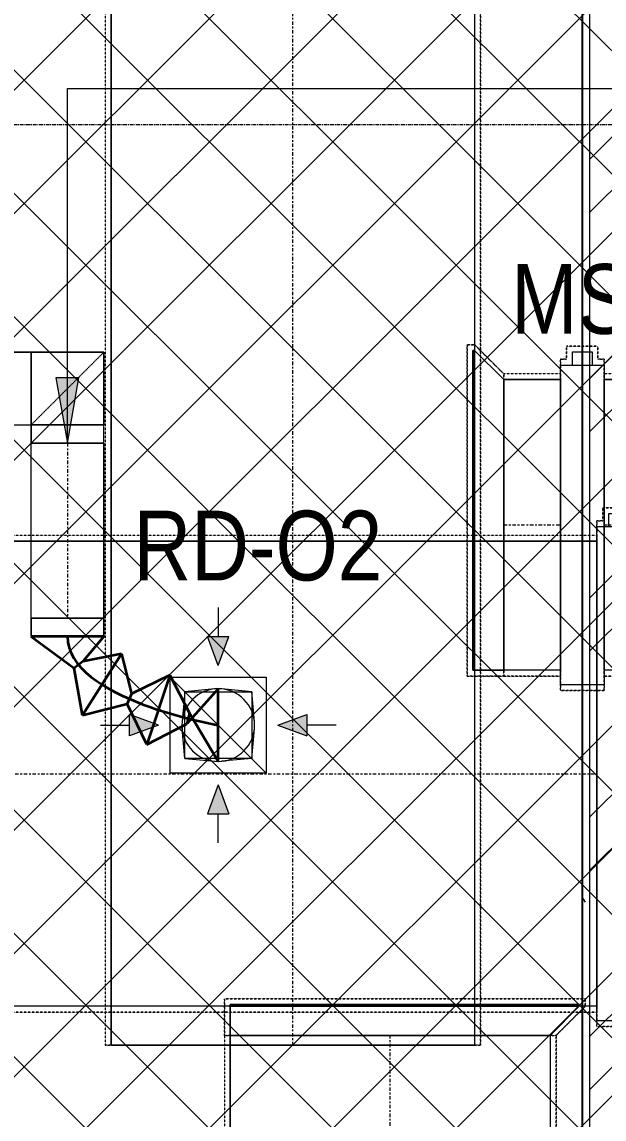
# Model space of a CAD drawing. Header units: inches. Extents: x -83664 to 20107, y -47222 to 19398.
# Drawn here: x -44974 to -42972, y -22184 to -18410 of the extents above; entities that cross this region are included whole.
import ezdxf

# ---------------------------------------------------------------- set-up
doc = ezdxf.new("R2010")
doc.units = ezdxf.units.IN
doc.header["$MEASUREMENT"] = 0
for name, pattern in [('Center', [29.999999, 12, -6, 6, -6]), ('Grid Line', [22.225, 12.7, -3.175, 3.175, -3.175]), ('Hidden 0_50', [1.0584, 0.5292, -0.5292]), ('Hidden 1_5', [2.2, 1.5, -0.7])]:
    doc.linetypes.add(name, pattern=pattern)
for name, color, linetype, lineweight in [('A-DETL-GENF', 7, 'Continuous', 9), ('A-WALL', 7, 'Continuous', 9), ('A-WALL-PATT', 7, 'Continuous', 25), ('G-ANNO-TEXT', 7, 'Continuous', 9), ('M-HVAC-CDFF', 7, 'Continuous', 9), ('M-HVAC-DUCT-ANNO', 7, 'Continuous', 9), ('M-HVAC-DUCT-CNTR', 7, 'Center', 9), ('M-HVAC-DUCT-IDEN', 7, 'Continuous', 18), ('S-GRID', 7, 'Continuous', 9)]:
    doc.layers.add(name, color=color, linetype=linetype, lineweight=lineweight)
doc.layers.add('M-HVAC-DUCT', color=7, linetype='Continuous', lineweight=9, true_color=0xffe97f)
doc.layers.add('M-HVAC-DUCT-PATT', color=7, linetype='Continuous', lineweight=35, true_color=0x007f00)
doc.styles.add('Arial Narrow_21', font='ARIALN.TTF', dxfattribs={"height": 240})

# ---------------------------------------------------------------- blocks, each defined once
blk = doc.blocks.new('M_Rec Tap - Beveled - Standard-7692150-FIRST FLOOR AC CONDITIONING LAYOUT - PART A')
at = {"layer": 'M-HVAC-DUCT', "color": 30, "true_color": 0xff7f00}
for p, q in [((100, 500), (-6.096, 500)), ((-6.096, 500), (100, 500)), ((-6.096, 500), (-6.096, -600)), ((-6.096, -600), (-6.096, 500)), ((100, 500), (100, -500)), ((100, -500), (100, 500)), ((0, -600), (100, -500)), ((0, -600), (100, -500)), ((-6.096, -600), (0, -600)), ((0, -600), (-6.096, -600))]:
    blk.add_line(p, q, dxfattribs=at)
blk = doc.blocks.new('GCE-AT-Return Air Rectangular Diffuser - 230x230-V40-FIRST FLOOR AC CONDITIONING LAYOUT - PART A')
at = {"layer": 'A-DETL-GENF', "true_color": 0xff00ff}
for points in [[(0, 205), (36.4, 305), (-36.4, 305)], [(-305, -36.4), (-205, 0), (-305, 36.4)], [(305, -36.4), (305, 36.4), (205, 0)], [(36.4, -305), (0, -205), (-36.4, -305)]]:
    blk.add_hatch(color=6, dxfattribs=at).paths.add_polyline_path(points)
at = {"layer": 'A-DETL-GENF', "color": 6, "true_color": 0xff00ff}
for p, q in [((0, 405), (0, 305)), ((0, 205), (-36.4, 305)), ((-36.4, 305), (36.4, 305)), ((0, 205), (36.4, 305)), ((-165, 165), (165, 165)), ((-165, -165), (-165, 165)), ((-165, 165), (165, -165)), ((165, 165), (165, -165)), ((-205, 0), (-305, 36.4)), ((-305, -36.4), (-305, 36.4)), ((205, 0), (305, 36.4)), ((305, 36.4), (305, -36.4)), ((405, 0), (305, 0)), ((-405, 0), (-305, 0)), ((-205, 0), (-305, -36.4)), ((205, 0), (305, -36.4)), ((165, -165), (-165, -165)), ((0, -205), (-36.4, -305)), ((0, -205), (36.4, -305)), ((-36.4, -305), (36.4, -305)), ((0, -405), (0, -305))]:
    blk.add_line(p, q, dxfattribs=at)
blk = doc.blocks.new('TEMW-ME-DMP-Motorised Fire Damper - MSFD-8296304-FIRST FLOOR AC CONDITIONING LAYOUT - PART A')
at = {"layer": 'M-HVAC-DUCT', "color": 30, "true_color": 0xff7f00}
for p, q in [((-33.75, 595), (-33.75, 550)), ((33.75, 595), (-33.75, 595)), ((33.75, 550), (33.75, 595)), ((75, 550), (-75, 550)), ((-75, 550), (-75, -550)), ((75, -550), (75, 550)), ((-75, -550), (75, -550))]:
    blk.add_line(p, q, dxfattribs=at)
blk = doc.blocks.new('TEMW-ME-DMP-Motorised Fire Damper - MSFD-V117-FIRST FLOOR AC CONDITIONING LAYOUT - PART A')
at = {"layer": 'M-HVAC-DUCT', "color": 30, "true_color": 0xff7f00}
for p, q in [((-33.75, 895), (-33.75, 850)), ((33.75, 895), (-33.75, 895)), ((33.75, 850), (33.75, 895)), ((75, 850), (-75, 850)), ((-75, 850), (-75, -850)), ((75, -850), (75, 850)), ((-75, -850), (75, -850))]:
    blk.add_line(p, q, dxfattribs=at)
blk = doc.blocks.new('M_Rec Elbow - Radius - 0_75W-V156-FIRST FLOOR AC CONDITIONING LAYOUT - PART A')
at = {"layer": 'M-HVAC-DUCT', "color": 6, "true_color": 0xff00ff}
for p, q in [((106451.9, 78825.5), (106451.9, 78575.5)), ((106451.9, 78575.5), (106451.9, 78825.5)), ((106514.4, 78825.5), (106451.9, 78825.5)), ((106451.9, 78825.5), (106764.4, 78825.5)), ((106514.4, 78825.5), (106764.4, 78825.5)), ((106514.4, 78575.5), (106514.4, 78825.5)), ((106764.4, 78575.5), (106764.4, 78825.5)), ((106764.4, 78825.5), (106764.4, 78575.5)), ((106451.9, 78575.5), (106514.4, 78575.5)), ((106451.9, 78575.5), (106764.4, 78575.5)), ((106764.4, 78575.5), (106514.4, 78575.5))]:
    blk.add_line(p, q, dxfattribs=at)
blk = doc.blocks.new('M_Rec Elbow - Radius - 0_75W-V157-FIRST FLOOR AC CONDITIONING LAYOUT - PART A')
at = {"layer": 'M-HVAC-DUCT', "color": 6, "true_color": 0xff00ff}
for p, q in [((106764.4, 78825.5), (106514.4, 78825.5)), ((106514.4, 78825.5), (106514.4, 78575.5)), ((106514.4, 78513), (106514.4, 78825.5)), ((106764.4, 78575.5), (106764.4, 78825.5)), ((106764.4, 78513), (106764.4, 78825.5)), ((106764.4, 78575.5), (106514.4, 78575.5)), ((106514.4, 78575.5), (106764.4, 78575.5)), ((106514.4, 78575.5), (106514.4, 78513)), ((106764.4, 78513), (106764.4, 78575.5)), ((106514.4, 78513), (106764.4, 78513)), ((106764.4, 78513), (106514.4, 78513))]:
    blk.add_line(p, q, dxfattribs=at)
blk = doc.blocks.new('M_Rec to Rnd Transition - Angle - 60 Degree-V126-FIRST FLOOR AC CONDITIONING LAYOUT - PART A')
at = {"layer": 'M-HVAC-DUCT', "color": 6, "true_color": 0xff00ff}
for p, q in [((0, 125), (62.5, 125)), ((62.5, 125), (0, 125)), ((0, 125), (0, -125)), ((0, -125), (0, 125)), ((62.5, 0), (62.5, 125)), ((62.5, 0), (62.5, 125)), ((62.5, -125), (62.5, 0)), ((62.5, -125), (62.5, 0)), ((0, -125), (62.5, -125)), ((62.5, -125), (0, -125))]:
    blk.add_line(p, q, dxfattribs=at)
blk = doc.blocks.new('M_Rectangular to Round Transition - Angle - 45 Degree-7699471-FIRST FLOOR AC CONDITIONING LAYOUT - PART A')
at = {"layer": 'M-HVAC-DUCT', "color": 6, "true_color": 0xff00ff}
for p, q in [((126044.4, 70478.8), (126034.9, 70375.2)), ((126148, 70488.3), (126044.4, 70478.8)), ((126044.4, 70478.8), (126274.4, 70478.8)), ((126044.4, 70248.8), (126044.4, 70478.8)), ((126274.4, 70478.8), (126170.7, 70488.3)), ((126283.8, 70375.2), (126274.4, 70478.8)), ((126274.4, 70478.8), (126274.4, 70248.8)), ((126044.4, 70248.8), (126034.9, 70352.4)), ((126274.4, 70248.8), (126283.8, 70352.4)), ((126044.4, 70248.8), (126148, 70239.3)), ((126274.4, 70248.8), (126044.4, 70248.8)), ((126274.4, 70248.8), (126170.7, 70239.3))]:
    blk.add_line(p, q, dxfattribs=at)
for start, end in [(90, 180), (0, 90), (180, 270), (270, 0)]:
    blk.add_arc((126159.4, 70363.8), 125, start, end, dxfattribs=at)
blk = doc.blocks.new('M_Rec Tap - Beveled - Standard-9366282-FIRST FLOOR AC CONDITIONING LAYOUT - PART A')
at = {"layer": 'M-HVAC-DUCT', "color": 30, "true_color": 0xff7f00}
for p, q in [((100, 550), (-6.096, 550)), ((-6.096, 550), (100, 550)), ((-6.096, 550), (-6.096, -650)), ((-6.096, -650), (-6.096, 550)), ((100, 550), (100, -550)), ((100, -550), (100, 550)), ((0, -650), (100, -550)), ((0, -650), (100, -550)), ((-6.096, -650), (0, -650)), ((0, -650), (-6.096, -650))]:
    blk.add_line(p, q, dxfattribs=at)
blk = doc.blocks.new('TEMW-SMBZ-HO-BM-HVAC-00002_rvt-1-FIRST FLOOR AC CONDITIONING LAYOUT - PART A')
at = {"layer": 'M-HVAC-DUCT', "color": 30, "linetype": 'Hidden 0_50', "true_color": 0xff7f00}
for p, q in [((106769.4, 85950.6), (106769.4, 76441.7)), ((106769.4, 85950.6), (106769.4, 76441.7)), ((108059.4, 76441.7), (108059.4, 85950.6)), ((108059.4, 85950.6), (108059.4, 76441.7)), ((108013.3, 77711.7), (108013.3, 78851.7)), ((108013.3, 78851.7), (108039.4, 78851.7)), ((108039.4, 78851.7), (108013.3, 78851.7)), ((108013.3, 78851.7), (108013.3, 77711.7)), ((108039.4, 78851.7), (108139.4, 78751.7)), ((108139.4, 78751.7), (108039.4, 78851.7)), ((108463.1, 78846.7), (108355.6, 78846.7)), ((108355.6, 78846.7), (108355.6, 78801.7)), ((108355.6, 78801.7), (108355.6, 78846.7)), ((108355.6, 78846.7), (108463.1, 78846.7)), ((108463.1, 78801.7), (108463.1, 78846.7)), ((108463.1, 78846.7), (108463.1, 78801.7)), ((108355.6, 78801.7), (108334.4, 78801.7)), ((108334.4, 78801.7), (108334.4, 77661.7)), ((108334.4, 77661.7), (108334.4, 78801.7)), ((108334.4, 78801.7), (108355.6, 78801.7)), ((108484.4, 78801.7), (108463.1, 78801.7)), ((108463.1, 78801.7), (108484.4, 78801.7)), ((108484.4, 77661.7), (108484.4, 78801.7)), ((108484.4, 78801.7), (108484.4, 77661.7)), ((108139.4, 77711.7), (108139.4, 78751.7)), ((108139.4, 78751.7), (108139.4, 77711.7)), ((108334.4, 78751.7), (108139.4, 78751.7)), ((108334.4, 78751.7), (108139.4, 78751.7)), ((108139.4, 78751.7), (108139.4, 77711.7)), ((108139.4, 77711.7), (108139.4, 78751.7)), ((108334.4, 77711.7), (108334.4, 78751.7)), ((108334.4, 78751.7), (108334.4, 77711.7)), ((108484.4, 77711.7), (108484.4, 78751.7)), ((108484.4, 78751.7), (108484.4, 77711.7)), ((108619.4, 78751.7), (108484.4, 78751.7)), ((108619.4, 78751.7), (108484.4, 78751.7)), ((108588.1, 78290.8), (108480.6, 78290.8)), ((108480.6, 78290.8), (108480.6, 78245.8)), ((108480.6, 78245.8), (108480.6, 78290.8)), ((108480.6, 78290.8), (108588.1, 78290.8)), ((108480.6, 78245.8), (108459.4, 78245.8)), ((108459.4, 78245.8), (108459.4, 76505.8)), ((108459.4, 76505.8), (108459.4, 78245.8)), ((108459.4, 78245.8), (108480.6, 78245.8)), ((108459.4, 78195.8), (105859.4, 78195.8)), ((108459.4, 78195.8), (105859.4, 78195.8)), ((108459.4, 76555.8), (108459.4, 78195.8)), ((108459.4, 78195.8), (108459.4, 76555.8)), ((108139.4, 77711.7), (108013.3, 77711.7)), ((108013.3, 77711.7), (108139.4, 77711.7)), ((108139.4, 77711.7), (108334.4, 77711.7)), ((108334.4, 77711.7), (108139.4, 77711.7)), ((108484.4, 77711.7), (108619.4, 77711.7)), ((108619.4, 77711.7), (108484.4, 77711.7)), ((108334.4, 77661.7), (108484.4, 77661.7)), ((108484.4, 77661.7), (108334.4, 77661.7)), ((107179.4, 76475.8), (107179.4, 76601.9)), ((107179.4, 76601.9), (108419.4, 76601.9)), ((108419.4, 76601.9), (107179.4, 76601.9)), ((107179.4, 76601.9), (107179.4, 76475.8)), ((108419.4, 76575.8), (108319.4, 76475.8)), ((108319.4, 76475.8), (108419.4, 76575.8)), ((108419.4, 76601.9), (108419.4, 76575.8)), ((108419.4, 76575.8), (108419.4, 76601.9)), ((105859.4, 76555.8), (108459.4, 76555.8)), ((108459.4, 76555.8), (105859.4, 76555.8)), ((108459.4, 76505.8), (108609.4, 76505.8)), ((108609.4, 76505.8), (108459.4, 76505.8)), ((108319.4, 76475.8), (107179.4, 76475.8)), ((107179.4, 76475.8), (108319.4, 76475.8)), ((107179.4, 76475.8), (107179.4, 75384.8)), ((107179.4, 76475.8), (107179.4, 75384.8)), ((108319.4, 76475.8), (107179.4, 76475.8)), ((107179.4, 76475.8), (108319.4, 76475.8)), ((108319.4, 75384.8), (108319.4, 76475.8)), ((108319.4, 76475.8), (108319.4, 75384.8)), ((108059.4, 76441.7), (106769.4, 76441.7)), ((106769.4, 76441.7), (108059.4, 76441.7))]:
    blk.add_line(p, q, dxfattribs=at)
at = {"layer": 'M-HVAC-DUCT', "color": 30, "true_color": 0xff7f00}
for p, q in [((106789.4, 76441.7), (106789.4, 85950.6)), ((106789.4, 85950.6), (106789.4, 76441.7)), ((108039.4, 85950.6), (108039.4, 76441.7)), ((108039.4, 85950.6), (108039.4, 76441.7)), ((108033.3, 78831.7), (108039.4, 78831.7)), ((108033.3, 77731.7), (108033.3, 78831.7)), ((108033.3, 78831.7), (108033.3, 77731.7)), ((108039.4, 78831.7), (108033.3, 78831.7)), ((108039.4, 77731.7), (108039.4, 78831.7)), ((108039.4, 78831.7), (108039.4, 77731.7)), ((108139.4, 78731.7), (108139.4, 77731.7)), ((108139.4, 77731.7), (108139.4, 78731.7)), ((108139.4, 78731.7), (108334.4, 78731.7)), ((108334.4, 78731.7), (108139.4, 78731.7)), ((108334.4, 78731.7), (108334.4, 77731.7)), ((108334.4, 77731.7), (108334.4, 78731.7)), ((108484.4, 78731.7), (108484.4, 77731.7)), ((108484.4, 77731.7), (108484.4, 78731.7)), ((108484.4, 78731.7), (108619.4, 78731.7)), ((108619.4, 78731.7), (108484.4, 78731.7)), ((105859.4, 78175.8), (108459.4, 78175.8)), ((108459.4, 78175.8), (105859.4, 78175.8)), ((108459.4, 78175.8), (108459.4, 76575.8)), ((108459.4, 76575.8), (108459.4, 78175.8)), ((108039.4, 77731.7), (108033.3, 77731.7)), ((108033.3, 77731.7), (108039.4, 77731.7)), ((108334.4, 77731.7), (108139.4, 77731.7)), ((108334.4, 77731.7), (108139.4, 77731.7)), ((108619.4, 77731.7), (108484.4, 77731.7)), ((108619.4, 77731.7), (108484.4, 77731.7)), ((108459.4, 76575.8), (105859.4, 76575.8)), ((108459.4, 76575.8), (105859.4, 76575.8)), ((107199.4, 76575.8), (107199.4, 76581.9)), ((107199.4, 76581.9), (107199.4, 76575.8)), ((107199.4, 76581.9), (108399.4, 76581.9)), ((108399.4, 76581.9), (107199.4, 76581.9)), ((107199.4, 76575.8), (108399.4, 76575.8)), ((108399.4, 76575.8), (107199.4, 76575.8)), ((108399.4, 76581.9), (108399.4, 76575.8)), ((108399.4, 76575.8), (108399.4, 76581.9)), ((107199.4, 76475.8), (108299.4, 76475.8)), ((108299.4, 76475.8), (107199.4, 76475.8)), ((107199.4, 75384.8), (107199.4, 76475.8)), ((107199.4, 76475.8), (107199.4, 75384.8)), ((108299.4, 76475.8), (108299.4, 75384.8)), ((108299.4, 76475.8), (108299.4, 75384.8)), ((106789.4, 76441.7), (108039.4, 76441.7)), ((108039.4, 76441.7), (106789.4, 76441.7))]:
    blk.add_line(p, q, dxfattribs=at)
at = {"layer": 'M-HVAC-DUCT', "color": 6, "true_color": 0xff00ff}
for p, q in [((106764.4, 78513), (106514.4, 78513)), ((106514.4, 78513), (106764.4, 78513)), ((106514.4, 77910.5), (106514.4, 78513)), ((106514.4, 77910.5), (106514.4, 78513)), ((106764.4, 78513), (106764.4, 77910.5)), ((106764.4, 77910.5), (106764.4, 78513)), ((106764.4, 77910.5), (106514.4, 77910.5)), ((106514.4, 77910.5), (106764.4, 77910.5))]:
    blk.add_line(p, q, dxfattribs=at)
at = {"layer": 'M-HVAC-DUCT-ANNO', "color": 6, "linetype": 'Hidden 1_5', "true_color": 0xff00ff}
for p, q in [((106514.4, 78825.5), (106514.4, 78575.5)), ((106764.4, 78825.5), (106514.4, 78825.5)), ((106764.4, 78825.5), (106514.4, 78575.5)), ((106764.4, 78575.5), (106764.4, 78825.5)), ((106514.4, 78575.5), (106764.4, 78575.5))]:
    blk.add_line(p, q, dxfattribs=at)
at = {"layer": 'M-HVAC-DUCT-CNTR', "color": 30, "true_color": 0xff7f00}
for p, q in [((107414.4, 76441.7), (107414.4, 85950.6)), ((108139.4, 78231.7), (108334.4, 78231.7)), ((108484.4, 78231.7), (108619.4, 78231.7)), ((105859.4, 77375.8), (108459.4, 77375.8)), ((107749.4, 75384.8), (107749.4, 76475.8))]:
    blk.add_line(p, q, dxfattribs=at)
at = {"layer": 'M-HVAC-DUCT-CNTR', "color": 6, "true_color": 0xff00ff}
blk.add_line((106639.4, 78513), (106639.4, 77910.5), dxfattribs=at)
at = {"layer": 'M-HVAC-DUCT-CNTR', "color": 6, "linetype": 'Continuous', "lineweight": 35, "true_color": 0xff00ff}
blk.add_open_spline([(106639.4, 77848), (106639.4, 77631.7), (107158, 77543), (107158, 77543)], degree=3, dxfattribs=at)
at = {"layer": 'M-HVAC-DUCT-PATT', "color": 6, "true_color": 0xff00ff}
for p, q in [((106514.4, 77848), (106662.9, 77738.9)), ((106764.4, 77848), (106514.4, 77848)), ((106764.4, 77848), (106514.4, 77848)), ((106764.4, 77848), (106691.9, 77762.4)), ((106825.2, 77787.9), (106691.4, 77576.7)), ((106825.2, 77787.9), (106691.4, 77576.7)), ((106825.2, 77787.9), (106691.9, 77762.4)), ((106825.2, 77787.9), (106860, 77650.2)), ((106691.9, 77762.4), (106662.9, 77738.9)), ((106691.4, 77576.7), (106662.9, 77738.9)), ((106991.1, 77714.3), (106860, 77650.2)), ((106991.1, 77714.3), (106913, 77476.8)), ((106991.1, 77714.3), (106913, 77476.8)), ((106991.1, 77714.3), (107058.7, 77584)), ((107158, 77668), (107049.5, 77547.8)), ((107158, 77418), (107158, 77668)), ((106860, 77650.2), (106845.1, 77616.1)), ((106691.4, 77576.7), (106845.1, 77616.1)), ((106913, 77476.8), (106845.1, 77616.1)), ((107058.7, 77584), (107049.5, 77547.8)), ((107158, 77418), (107058.7, 77584)), ((106913, 77476.8), (107049.5, 77547.8))]:
    blk.add_line(p, q, dxfattribs=at)
at = {"layer": 'M-HVAC-CDFF', "color": 6, "linetype": 'Hidden 0_50', "lineweight": 9, "true_color": 0xff00ff}
blk.add_blockref('GCE-AT-Return Air Rectangular Diffuser - 230x230-V40-FIRST FLOOR AC CONDITIONING LAYOUT - PART A', (107158, 77543), dxfattribs=at)
at = {"layer": 'M-HVAC-DUCT', "color": 6, "linetype": 'Hidden 0_50', "lineweight": 9, "true_color": 0xff00ff}
for name, p in [('M_Rec Elbow - Radius - 0_75W-V156-FIRST FLOOR AC CONDITIONING LAYOUT - PART A', (0, 0)), ('M_Rec Elbow - Radius - 0_75W-V157-FIRST FLOOR AC CONDITIONING LAYOUT - PART A', (0, 0)), ('M_Rectangular to Round Transition - Angle - 45 Degree-7699471-FIRST FLOOR AC CONDITIONING LAYOUT - PART A', (-19001.4, 7179.2))]:
    blk.add_blockref(name, p, dxfattribs=at)
at = {"layer": 'M-HVAC-DUCT', "color": 6, "linetype": 'Hidden 0_50', "lineweight": 9, "true_color": 0xff00ff, "extrusion": (0, 0, -1)}
for name, p, rotation in [('M_Rec Tap - Beveled - Standard-7692150-FIRST FLOOR AC CONDITIONING LAYOUT - PART A', (-108039.4, 78231.7), 180), ('M_Rec Tap - Beveled - Standard-9366282-FIRST FLOOR AC CONDITIONING LAYOUT - PART A', (-107749.4, 76575.8), 270)]:
    blk.add_blockref(name, p, dxfattribs=dict(at, rotation=rotation))
for name, p in [('TEMW-ME-DMP-Motorised Fire Damper - MSFD-8296304-FIRST FLOOR AC CONDITIONING LAYOUT - PART A', (-108409.4, 78231.7)), ('TEMW-ME-DMP-Motorised Fire Damper - MSFD-V117-FIRST FLOOR AC CONDITIONING LAYOUT - PART A', (-108534.4, 77375.8))]:
    blk.add_blockref(name, p, dxfattribs=at)
at = {"layer": 'M-HVAC-DUCT', "color": 6, "linetype": 'Hidden 0_50', "lineweight": 9, "true_color": 0xff00ff, "rotation": 270}
blk.add_blockref('M_Rec to Rnd Transition - Angle - 60 Degree-V126-FIRST FLOOR AC CONDITIONING LAYOUT - PART A', (106639.4, 77910.5), dxfattribs=at)
blk = doc.blocks.new('TEMW-SMBZ-HO-BM-HVAC-00002_rvt-2-FIRST FLOOR AC CONDITIONING LAYOUT - PART A')
at = {"layer": 'M-HVAC-DUCT', "color": 30, "linetype": 'Hidden 0_50', "true_color": 0xff7f00}
for p, q in [((106769.4, 85950.6), (106769.4, 76441.7)), ((106769.4, 85950.6), (106769.4, 76441.7)), ((108059.4, 76441.7), (108059.4, 85950.6)), ((108059.4, 85950.6), (108059.4, 76441.7)), ((108013.3, 77711.7), (108013.3, 78851.7)), ((108013.3, 78851.7), (108039.4, 78851.7)), ((108039.4, 78851.7), (108013.3, 78851.7)), ((108013.3, 78851.7), (108013.3, 77711.7)), ((108039.4, 78851.7), (108139.4, 78751.7)), ((108139.4, 78751.7), (108039.4, 78851.7)), ((108463.1, 78846.7), (108355.6, 78846.7)), ((108355.6, 78846.7), (108355.6, 78801.7)), ((108355.6, 78801.7), (108355.6, 78846.7)), ((108355.6, 78846.7), (108463.1, 78846.7)), ((108463.1, 78801.7), (108463.1, 78846.7)), ((108463.1, 78846.7), (108463.1, 78801.7)), ((108355.6, 78801.7), (108334.4, 78801.7)), ((108334.4, 78801.7), (108334.4, 77661.7)), ((108334.4, 77661.7), (108334.4, 78801.7)), ((108334.4, 78801.7), (108355.6, 78801.7)), ((108484.4, 78801.7), (108463.1, 78801.7)), ((108463.1, 78801.7), (108484.4, 78801.7)), ((108484.4, 77661.7), (108484.4, 78801.7)), ((108484.4, 78801.7), (108484.4, 77661.7)), ((108139.4, 77711.7), (108139.4, 78751.7)), ((108139.4, 78751.7), (108139.4, 77711.7)), ((108334.4, 78751.7), (108139.4, 78751.7)), ((108334.4, 78751.7), (108139.4, 78751.7)), ((108139.4, 78751.7), (108139.4, 77711.7)), ((108139.4, 77711.7), (108139.4, 78751.7)), ((108334.4, 77711.7), (108334.4, 78751.7)), ((108334.4, 78751.7), (108334.4, 77711.7)), ((108484.4, 77711.7), (108484.4, 78751.7)), ((108484.4, 78751.7), (108484.4, 77711.7)), ((108619.4, 78751.7), (108484.4, 78751.7)), ((108619.4, 78751.7), (108484.4, 78751.7)), ((108588.1, 78290.8), (108480.6, 78290.8)), ((108480.6, 78290.8), (108480.6, 78245.8)), ((108480.6, 78245.8), (108480.6, 78290.8)), ((108480.6, 78290.8), (108588.1, 78290.8)), ((108480.6, 78245.8), (108459.4, 78245.8)), ((108459.4, 78245.8), (108459.4, 76505.8)), ((108459.4, 76505.8), (108459.4, 78245.8)), ((108459.4, 78245.8), (108480.6, 78245.8)), ((108459.4, 78195.8), (105859.4, 78195.8)), ((108459.4, 78195.8), (105859.4, 78195.8)), ((108459.4, 76555.8), (108459.4, 78195.8)), ((108459.4, 78195.8), (108459.4, 76555.8)), ((108139.4, 77711.7), (108013.3, 77711.7)), ((108013.3, 77711.7), (108139.4, 77711.7)), ((108139.4, 77711.7), (108334.4, 77711.7)), ((108334.4, 77711.7), (108139.4, 77711.7)), ((108484.4, 77711.7), (108619.4, 77711.7)), ((108619.4, 77711.7), (108484.4, 77711.7)), ((108334.4, 77661.7), (108484.4, 77661.7)), ((108484.4, 77661.7), (108334.4, 77661.7)), ((107179.4, 76475.8), (107179.4, 76601.9)), ((107179.4, 76601.9), (108419.4, 76601.9)), ((108419.4, 76601.9), (107179.4, 76601.9)), ((107179.4, 76601.9), (107179.4, 76475.8)), ((108419.4, 76575.8), (108319.4, 76475.8)), ((108319.4, 76475.8), (108419.4, 76575.8)), ((108419.4, 76601.9), (108419.4, 76575.8)), ((108419.4, 76575.8), (108419.4, 76601.9)), ((105859.4, 76555.8), (108459.4, 76555.8)), ((108459.4, 76555.8), (105859.4, 76555.8)), ((108459.4, 76505.8), (108609.4, 76505.8)), ((108609.4, 76505.8), (108459.4, 76505.8)), ((108319.4, 76475.8), (107179.4, 76475.8)), ((107179.4, 76475.8), (108319.4, 76475.8)), ((107179.4, 76475.8), (107179.4, 75384.8)), ((107179.4, 76475.8), (107179.4, 75384.8)), ((108319.4, 76475.8), (107179.4, 76475.8)), ((107179.4, 76475.8), (108319.4, 76475.8)), ((108319.4, 75384.8), (108319.4, 76475.8)), ((108319.4, 76475.8), (108319.4, 75384.8)), ((108059.4, 76441.7), (106769.4, 76441.7)), ((106769.4, 76441.7), (108059.4, 76441.7))]:
    blk.add_line(p, q, dxfattribs=at)
at = {"layer": 'M-HVAC-DUCT', "color": 30, "true_color": 0xff7f00}
for p, q in [((106789.4, 76441.7), (106789.4, 85950.6)), ((106789.4, 85950.6), (106789.4, 76441.7)), ((108039.4, 85950.6), (108039.4, 76441.7)), ((108039.4, 85950.6), (108039.4, 76441.7)), ((108033.3, 78831.7), (108039.4, 78831.7)), ((108033.3, 77731.7), (108033.3, 78831.7)), ((108033.3, 78831.7), (108033.3, 77731.7)), ((108039.4, 78831.7), (108033.3, 78831.7)), ((108039.4, 77731.7), (108039.4, 78831.7)), ((108039.4, 78831.7), (108039.4, 77731.7)), ((108139.4, 78731.7), (108139.4, 77731.7)), ((108139.4, 77731.7), (108139.4, 78731.7)), ((108139.4, 78731.7), (108334.4, 78731.7)), ((108334.4, 78731.7), (108139.4, 78731.7)), ((108334.4, 78731.7), (108334.4, 77731.7)), ((108334.4, 77731.7), (108334.4, 78731.7)), ((108484.4, 78731.7), (108484.4, 77731.7)), ((108484.4, 77731.7), (108484.4, 78731.7)), ((108484.4, 78731.7), (108619.4, 78731.7)), ((108619.4, 78731.7), (108484.4, 78731.7)), ((105859.4, 78175.8), (108459.4, 78175.8)), ((108459.4, 78175.8), (105859.4, 78175.8)), ((108459.4, 78175.8), (108459.4, 76575.8)), ((108459.4, 76575.8), (108459.4, 78175.8)), ((108039.4, 77731.7), (108033.3, 77731.7)), ((108033.3, 77731.7), (108039.4, 77731.7)), ((108334.4, 77731.7), (108139.4, 77731.7)), ((108334.4, 77731.7), (108139.4, 77731.7)), ((108619.4, 77731.7), (108484.4, 77731.7)), ((108619.4, 77731.7), (108484.4, 77731.7)), ((108459.4, 76575.8), (105859.4, 76575.8)), ((108459.4, 76575.8), (105859.4, 76575.8)), ((107199.4, 76575.8), (107199.4, 76581.9)), ((107199.4, 76581.9), (107199.4, 76575.8)), ((107199.4, 76581.9), (108399.4, 76581.9)), ((108399.4, 76581.9), (107199.4, 76581.9)), ((107199.4, 76575.8), (108399.4, 76575.8)), ((108399.4, 76575.8), (107199.4, 76575.8)), ((108399.4, 76581.9), (108399.4, 76575.8)), ((108399.4, 76575.8), (108399.4, 76581.9)), ((107199.4, 76475.8), (108299.4, 76475.8)), ((108299.4, 76475.8), (107199.4, 76475.8)), ((107199.4, 75384.8), (107199.4, 76475.8)), ((107199.4, 76475.8), (107199.4, 75384.8)), ((108299.4, 76475.8), (108299.4, 75384.8)), ((108299.4, 76475.8), (108299.4, 75384.8)), ((106789.4, 76441.7), (108039.4, 76441.7)), ((108039.4, 76441.7), (106789.4, 76441.7))]:
    blk.add_line(p, q, dxfattribs=at)
at = {"layer": 'M-HVAC-DUCT', "color": 6, "true_color": 0xff00ff}
for p, q in [((106764.4, 78513), (106514.4, 78513)), ((106514.4, 78513), (106764.4, 78513)), ((106514.4, 77910.5), (106514.4, 78513)), ((106514.4, 77910.5), (106514.4, 78513)), ((106764.4, 78513), (106764.4, 77910.5)), ((106764.4, 77910.5), (106764.4, 78513)), ((106764.4, 77910.5), (106514.4, 77910.5)), ((106514.4, 77910.5), (106764.4, 77910.5))]:
    blk.add_line(p, q, dxfattribs=at)
at = {"layer": 'M-HVAC-DUCT-ANNO', "color": 6, "linetype": 'Hidden 1_5', "true_color": 0xff00ff}
for p, q in [((106514.4, 78825.5), (106514.4, 78575.5)), ((106764.4, 78825.5), (106514.4, 78825.5)), ((106764.4, 78825.5), (106514.4, 78575.5)), ((106764.4, 78575.5), (106764.4, 78825.5)), ((106514.4, 78575.5), (106764.4, 78575.5))]:
    blk.add_line(p, q, dxfattribs=at)
at = {"layer": 'M-HVAC-DUCT-CNTR', "color": 30, "true_color": 0xff7f00}
for p, q in [((107414.4, 76441.7), (107414.4, 85950.6)), ((108139.4, 78231.7), (108334.4, 78231.7)), ((108484.4, 78231.7), (108619.4, 78231.7)), ((105859.4, 77375.8), (108459.4, 77375.8)), ((107749.4, 75384.8), (107749.4, 76475.8))]:
    blk.add_line(p, q, dxfattribs=at)
at = {"layer": 'M-HVAC-DUCT-CNTR', "color": 6, "true_color": 0xff00ff}
blk.add_line((106639.4, 78513), (106639.4, 77910.5), dxfattribs=at)
at = {"layer": 'M-HVAC-DUCT-CNTR', "color": 6, "linetype": 'Continuous', "lineweight": 35, "true_color": 0xff00ff}
blk.add_open_spline([(106639.4, 77848), (106639.4, 77631.7), (107158, 77543), (107158, 77543)], degree=3, dxfattribs=at)
at = {"layer": 'M-HVAC-DUCT-PATT', "color": 6, "true_color": 0xff00ff}
for p, q in [((106514.4, 77848), (106662.9, 77738.9)), ((106764.4, 77848), (106514.4, 77848)), ((106764.4, 77848), (106514.4, 77848)), ((106764.4, 77848), (106691.9, 77762.4)), ((106825.2, 77787.9), (106691.4, 77576.7)), ((106825.2, 77787.9), (106691.4, 77576.7)), ((106825.2, 77787.9), (106691.9, 77762.4)), ((106825.2, 77787.9), (106860, 77650.2)), ((106691.9, 77762.4), (106662.9, 77738.9)), ((106691.4, 77576.7), (106662.9, 77738.9)), ((106991.1, 77714.3), (106860, 77650.2)), ((106991.1, 77714.3), (106913, 77476.8)), ((106991.1, 77714.3), (106913, 77476.8)), ((106991.1, 77714.3), (107058.7, 77584)), ((107158, 77668), (107049.5, 77547.8)), ((107158, 77418), (107158, 77668)), ((106860, 77650.2), (106845.1, 77616.1)), ((106691.4, 77576.7), (106845.1, 77616.1)), ((106913, 77476.8), (106845.1, 77616.1)), ((107058.7, 77584), (107049.5, 77547.8)), ((107158, 77418), (107058.7, 77584)), ((106913, 77476.8), (107049.5, 77547.8))]:
    blk.add_line(p, q, dxfattribs=at)
at = {"layer": 'M-HVAC-CDFF', "color": 6, "linetype": 'Hidden 0_50', "lineweight": 9, "true_color": 0xff00ff}
blk.add_blockref('GCE-AT-Return Air Rectangular Diffuser - 230x230-V40-FIRST FLOOR AC CONDITIONING LAYOUT - PART A', (107158, 77543), dxfattribs=at)
at = {"layer": 'M-HVAC-DUCT', "color": 6, "linetype": 'Hidden 0_50', "lineweight": 9, "true_color": 0xff00ff}
for name, p in [('M_Rec Elbow - Radius - 0_75W-V156-FIRST FLOOR AC CONDITIONING LAYOUT - PART A', (0, 0)), ('M_Rec Elbow - Radius - 0_75W-V157-FIRST FLOOR AC CONDITIONING LAYOUT - PART A', (0, 0)), ('M_Rectangular to Round Transition - Angle - 45 Degree-7699471-FIRST FLOOR AC CONDITIONING LAYOUT - PART A', (-19001.4, 7179.2))]:
    blk.add_blockref(name, p, dxfattribs=at)
at = {"layer": 'M-HVAC-DUCT', "color": 6, "linetype": 'Hidden 0_50', "lineweight": 9, "true_color": 0xff00ff, "extrusion": (0, 0, -1)}
for name, p, rotation in [('M_Rec Tap - Beveled - Standard-7692150-FIRST FLOOR AC CONDITIONING LAYOUT - PART A', (-108039.4, 78231.7), 180), ('M_Rec Tap - Beveled - Standard-9366282-FIRST FLOOR AC CONDITIONING LAYOUT - PART A', (-107749.4, 76575.8), 270)]:
    blk.add_blockref(name, p, dxfattribs=dict(at, rotation=rotation))
for name, p in [('TEMW-ME-DMP-Motorised Fire Damper - MSFD-8296304-FIRST FLOOR AC CONDITIONING LAYOUT - PART A', (-108409.4, 78231.7)), ('TEMW-ME-DMP-Motorised Fire Damper - MSFD-V117-FIRST FLOOR AC CONDITIONING LAYOUT - PART A', (-108534.4, 77375.8))]:
    blk.add_blockref(name, p, dxfattribs=at)
at = {"layer": 'M-HVAC-DUCT', "color": 6, "linetype": 'Hidden 0_50', "lineweight": 9, "true_color": 0xff00ff, "rotation": 270}
blk.add_blockref('M_Rec to Rnd Transition - Angle - 60 Degree-V126-FIRST FLOOR AC CONDITIONING LAYOUT - PART A', (106639.4, 77910.5), dxfattribs=at)
blk = doc.blocks.new('SMBZ_Hospital Arch Model_2026_01_29_rvt-1-FIRST FLOOR AC CONDITIONING LAYOUT - PART A')
at = {"layer": 'A-WALL-PATT', "lineweight": 9, "true_color": 0xbbbbbb}
h = blk.add_hatch(dxfattribs=at)
h.set_pattern_fill('FP_13', color=9, style=0, pattern_type=2)
h.set_pattern_definition([(0, (0, 0), (1219.2, 304.8), [50.292, -864.108, 50.292, -864.108, -4876.8]), (0, (0, 0), (1219.2, 304.8), [-1828.8, 50.292, -1778.508, 50.292, -864.108, -2133.6]), (0, (0, 0), (1219.2, 304.8), [-4572, 50.292, -559.308, 50.292, -1473.708]), (120, (457.2, 152.4), (-873.56454, 903.4582), [50.292, -864.108, 50.292, -864.108, -4876.8]), (120, (457.2, 152.4), (-873.56454, 903.4582), [-1828.8, 50.292, -1778.508, 50.292, -864.108, -2133.6]), (120, (457.2, 152.4), (-873.56454, 903.4582), [-4572, 50.292, -559.308, 50.292, -1473.708]), (240, (609.6, 762), (-345.63546, -1208.2582), [50.292, -864.108, 50.292, -864.108, -4876.8]), (240, (609.6, 762), (-345.63546, -1208.2582), [-1828.8, 50.292, -1778.508, 50.292, -864.108, -2133.6]), (240, (609.6, 762), (-345.63546, -1208.2582), [-4572, 50.292, -559.308, 50.292, -1473.708])])
h.paths.add_polyline_path([(108409.4, 75082.7), (108434.4, 75082.7), (108434.4, 94830.7), (108409.4, 94830.7), (108409.4, 75119.3)])
h = blk.add_hatch(dxfattribs=at)
h.set_pattern_fill('FP_12', color=9, style=0, pattern_type=2)
h.set_pattern_definition([(45, (0, 0), (-377.1708, 377.1708), []), (45, (0, 571.5), (-377.1708, 377.1708), [])])
h.paths.add_polyline_path([(108634.4, 75082.7), (108634.4, 94805.7), (108434.4, 94805.7), (108434.4, 75082.7)])
at = {"layer": 'A-WALL', "color": 9, "lineweight": 25, "true_color": 0xbbbbbb}
blk.add_line((108409.4, 94830.7), (108409.4, 75082.7), dxfattribs=at)
at = {"layer": 'A-WALL', "color": 9, "true_color": 0xbbbbbb}
for p, q in [((108409.4, 94830.7), (108409.4, 75082.7)), ((108434.4, 94805.7), (108434.4, 75082.7))]:
    blk.add_line(p, q, dxfattribs=at)

msp = doc.modelspace()

# ---------------------------------------------------------------- hatches: boundary and pattern name
at = {"layer": 'A-DETL-GENF', "true_color": 0xff0000}
h = msp.add_hatch(dxfattribs=at)
h.set_pattern_fill('FP_59', color=1, style=0, pattern_type=2)
h.set_pattern_definition([(45, (-151456.65, -98372.2), (-212.13203, 212.13203), []), (135, (-151456.65, -98372.2), (-212.13203, -212.13203), [])])
h.paths.add_polyline_path([(-62993, -37189.5), (-27297.3, -37189.5), (-27297.3, -98.4), (-62993, -98.4), (-62993, -33333)])
at = {"layer": 'M-HVAC-DUCT-IDEN', "lineweight": 9}
msp.add_hatch(color=256, dxfattribs=at).paths.add_polyline_path([(-44817.3, -19859.2), (-44777.6, -19634.2), (-44857, -19634.2)])

# ---------------------------------------------------------------- linework, layer by layer
for p, q in [((-44817.3, -18639.8), (-42609.8, -18639.8)), ((-44817.3, -19859.2), (-44817.3, -18639.8)), ((-44777.6, -19634.2), (-44857, -19634.2)), ((-44857, -19634.2), (-44817.3, -19859.2)), ((-44817.3, -19859.2), (-44777.6, -19634.2))]:
    msp.add_line(p, q, dxfattribs=at)
at = {"layer": 'S-GRID', "color": 254, "linetype": 'Grid Line', "true_color": 0xdcdcdc}
msp.add_line((20106.7, -18764.5), (-81517, -18764.5), dxfattribs=at)

# ---------------------------------------------------------------- block references
at = {"lineweight": 5}
for name in ['SMBZ_Hospital Arch Model_2026_01_29_rvt-1-FIRST FLOOR AC CONDITIONING LAYOUT - PART A', 'TEMW-SMBZ-HO-BM-HVAC-00002_rvt-1-FIRST FLOOR AC CONDITIONING LAYOUT - PART A', 'TEMW-SMBZ-HO-BM-HVAC-00002_rvt-2-FIRST FLOOR AC CONDITIONING LAYOUT - PART A']:
    msp.add_blockref(name, (-151456.7, -98372.2), dxfattribs=at)

# ---------------------------------------------------------------- texts
at = {"layer": 'G-ANNO-TEXT', "char_height": 240, "attachment_point": 1, "style": 'Arial Narrow_21'}
for s, insert, width in [('MSFD-08', (-43292.1, -19243.2), 1491.139), ('RD-O2', (-44590, -20091.6), 1082.278)]:
    msp.add_mtext(s, dxfattribs=dict(at, insert=insert, width=width))

doc.saveas('drawing.dxf')
